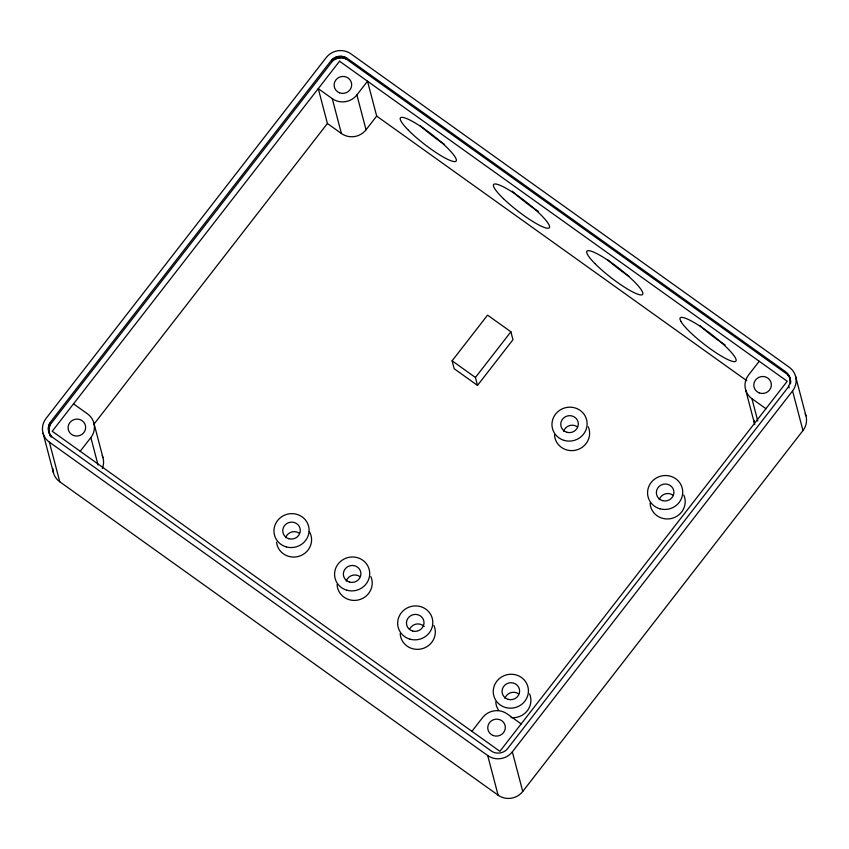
<?xml version="1.0" encoding="UTF-8"?>
<svg xmlns="http://www.w3.org/2000/svg" width="849" height="849" viewBox="0 0 849 849"><rect width="100%" height="100%" fill="white"/><g stroke="black" fill="none" stroke-linecap="round" stroke-linejoin="round"><path stroke-width="1.27" d="M790.292 380.649L789.91 383.589L787.904 387.59L507.681 748.51C503.945 753.456 496.272 754.655 491.263 750.972L52.935 437.585C47.862 434.168 46.822 426.485 50.696 421.783L330.919 60.863C334.655 55.917 342.327 54.718 347.347 58.401L785.675 371.788L789.39 376.34L790.716 382.23L789.888 377.731L790.599 380.766M49.136 433.223L48.818 428.83L50.271 424.617L332.352 61.33C335.971 57.69 341.956 56.756 346.488 59.207L789.283 375.746M94.048 424.065L327.417 123.498L318.269 88.625L332.256 98.633L341.404 133.505A17.617 16.916 -14.7 0 0 366.036 129.801L376.68 116.09L367.532 81.217L356.888 94.929A17.617 16.916 -14.7 0 1 332.256 98.633M80.209 451.275L90.854 437.564A17.617 16.916 -14.7 0 0 87.5 413.866L73.513 403.859M452.103 360.814L487.57 315.128L510.886 331.789L512.966 339.717L477.499 385.404L454.183 368.731L452.103 360.814L475.419 377.476L477.499 385.404M475.419 377.476L510.886 331.789M471.906 731.329L482.55 717.617A17.617 16.916 -14.7 0 1 507.182 713.913L521.169 723.91M759.229 361.271L748.585 374.971A17.617 16.916 -14.7 0 0 751.927 398.68L757.817 421.104M49.38 442.159L487.708 755.546A17.617 16.916 -14.7 0 0 512.34 751.843L792.563 390.922A17.617 16.916 -14.7 0 0 789.22 367.214L350.892 53.827A17.617 16.916 -14.7 0 0 326.26 57.53L46.037 418.451A17.617 16.916 -14.7 0 0 49.38 442.159L59.78 481.786L498.108 795.173A17.617 16.916 -14.7 0 0 522.74 791.47L802.963 430.549A17.617 16.916 -14.7 0 0 805.181 413.675M48.711 426.591L50.271 424.617L49.858 423.035M376.68 116.09L746.791 380.713M751.927 398.68L765.925 408.687M327.417 123.498L341.404 133.505M343.463 57L346.488 59.207L346.063 57.605M789.39 376.34L789.803 377.932L786.832 372.732M795.534 376.139L805.934 415.766M788.7 375.035L789.114 376.616M790.207 382.124L790.621 383.716M792.563 390.922L802.963 430.549M787.84 373.825L788.265 375.407M788.753 386.337L789.167 387.929M745.613 389.765L754.761 424.627M356.888 94.929L366.036 129.801M344.694 56.979L345.108 58.581M343.24 56.543L343.654 58.146M341.733 56.289L342.147 57.891M340.205 56.225L340.619 57.828M338.677 56.363L339.091 57.965M337.17 56.681L337.594 58.284M335.716 57.191L336.14 58.793M334.347 57.881L334.771 59.483M333.073 58.73L333.498 60.332M331.927 59.727L332.352 61.33M512.34 751.843L522.74 791.47M487.708 755.546L498.108 795.173M93.825 422.781L102.973 457.653M90.854 437.564L98.038 464.965M49.178 424.373L49.603 425.965M48.69 425.784L49.115 427.376M50.76 435.548L51.173 437.139M48.404 427.249L48.818 428.83M48.308 428.724L48.722 430.305M49.9 434.338L50.314 435.93L48.414 430.199M43.066 433.234L53.466 472.861M59.78 481.786A17.617 16.916 -14.7 0 1 52.85 468.489M102.22 455.573A17.617 16.916 -14.7 0 1 102.273 468.552M754.305 422.462A17.617 16.916 -14.7 0 1 754.145 420.255M529.543 693.866A17.617 16.916 -14.7 0 1 511.109 717.596M498.543 710.189A17.617 16.916 -14.7 0 1 495.774 701.879M433.945 625.522A17.617 16.916 -14.7 0 1 421.613 648.859A17.617 16.916 -14.7 0 1 400.176 633.534M683.827 495.105A17.617 16.916 -14.7 0 1 671.538 518.463A17.617 16.916 -14.7 0 1 650.079 503.17M588.251 426.782A17.617 16.916 -14.7 0 1 575.919 450.129A17.617 16.916 -14.7 0 1 554.482 434.805M370.843 576.577A17.617 16.916 -14.7 0 1 358.511 599.925A17.617 16.916 -14.7 0 1 337.074 584.6M309.323 531.485A17.617 16.916 -14.7 0 1 299.368 556.159A17.617 16.916 -14.7 0 1 276.541 542.235M504.943 698.377A8.808 8.458 -14.7 0 1 518.654 693.877M409.929 628.653A8.808 8.458 -14.7 0 1 424.192 626.509M346.243 581.098A8.808 8.458 -14.7 0 1 359.955 576.598M659.238 499.647A8.808 8.458 -14.7 0 1 672.949 495.147M563.64 431.292A8.808 8.458 -14.7 0 1 577.362 426.803M285.625 537.757A8.808 8.458 -14.7 0 1 299.336 533.257M629.162 276.487A35.244 6.134 37.8 0 1 607.417 259.582M725.12 344.917A35.244 6.134 37.8 0 1 699.756 325.422M444.547 144.383A35.244 6.134 37.8 0 1 420.096 125.493M538.234 211.337A35.244 6.134 37.8 0 1 512.223 191.121M339.547 61.213L52.235 431.271L499.891 751.323L787.203 381.275L339.547 61.213M680.887 321.368L680.049 319.436A35.244 6.134 37.8 0 1 718.498 340.078A35.244 6.134 37.8 0 1 726.648 359.01A35.244 6.134 37.8 0 1 680.887 321.368M493.205 735.531A8.808 8.458 -14.7 0 0 505.251 726.309A8.808 8.458 -14.7 0 0 491.157 721.013A8.808 8.458 -14.7 0 0 493.205 735.531M73.534 435.484A8.808 8.458 -14.7 0 0 85.569 426.262A8.808 8.458 -14.7 0 0 71.486 420.966A8.808 8.458 -14.7 0 0 73.534 435.484M339.568 92.838A8.808 8.458 -14.7 0 0 351.603 83.616A8.808 8.458 -14.7 0 0 337.52 78.32A8.808 8.458 -14.7 0 0 339.568 92.838M759.239 392.885A8.808 8.458 -14.7 0 0 771.285 383.663A8.808 8.458 -14.7 0 0 757.191 378.367A8.808 8.458 -14.7 0 0 759.239 392.885M410.025 639.18A17.617 16.916 -14.7 0 0 432.385 618.804A17.617 16.916 -14.7 0 0 403.317 610.643A17.617 16.916 -14.7 0 0 410.025 639.18M412.635 631.03A8.808 8.458 -14.7 0 0 423.81 620.842A8.808 8.458 -14.7 0 0 409.282 616.756A8.808 8.458 -14.7 0 0 412.635 631.03M505.622 707.525A17.617 16.916 -14.7 0 0 527.982 687.149A17.617 16.916 -14.7 0 0 498.904 678.988A17.617 16.916 -14.7 0 0 505.622 707.525M508.233 699.374A8.808 8.458 -14.7 0 0 519.408 689.186A8.808 8.458 -14.7 0 0 504.868 685.101A8.808 8.458 -14.7 0 0 508.233 699.374M346.923 590.235A17.617 16.916 -14.7 0 0 369.283 569.87A17.617 16.916 -14.7 0 0 340.216 561.709A17.617 16.916 -14.7 0 0 346.923 590.235M349.533 582.085A8.808 8.458 -14.7 0 0 360.708 571.908A8.808 8.458 -14.7 0 0 346.18 567.822A8.808 8.458 -14.7 0 0 349.533 582.085M286.304 546.894A17.617 16.916 -14.7 0 0 308.665 526.529A17.617 16.916 -14.7 0 0 279.597 518.368A17.617 16.916 -14.7 0 0 286.304 546.894M288.915 538.744A8.808 8.458 -14.7 0 0 300.09 528.566A8.808 8.458 -14.7 0 0 285.561 524.48A8.808 8.458 -14.7 0 0 288.915 538.744M564.33 440.44A17.617 16.916 -14.7 0 0 586.691 420.075A17.617 16.916 -14.7 0 0 557.613 411.914A17.617 16.916 -14.7 0 0 564.33 440.44M566.93 432.29A8.808 8.458 -14.7 0 0 578.116 422.112A8.808 8.458 -14.7 0 0 563.577 418.026A8.808 8.458 -14.7 0 0 566.93 432.29M659.949 508.795A17.617 16.916 -14.7 0 0 682.278 488.387A17.617 16.916 -14.7 0 0 653.189 480.279A17.617 16.916 -14.7 0 0 659.949 508.795M662.528 500.634A8.808 8.458 -14.7 0 0 673.703 490.457A8.808 8.458 -14.7 0 0 659.174 486.371A8.808 8.458 -14.7 0 0 662.528 500.634M408.443 130.247A35.244 6.134 37.8 0 0 455.414 161.501A35.244 6.134 37.8 0 0 420.955 126.618A35.244 6.134 37.8 0 0 408.443 130.247M594.926 263.572A35.244 6.134 37.8 0 0 641.897 294.836A35.244 6.134 37.8 0 0 607.438 259.943A35.244 6.134 37.8 0 0 594.926 263.572M503.468 198.687A35.244 6.134 37.8 0 0 549.165 227.893A35.244 6.134 37.8 0 0 511.841 191.747A35.244 6.134 37.8 0 0 503.468 198.687"/></g></svg>
